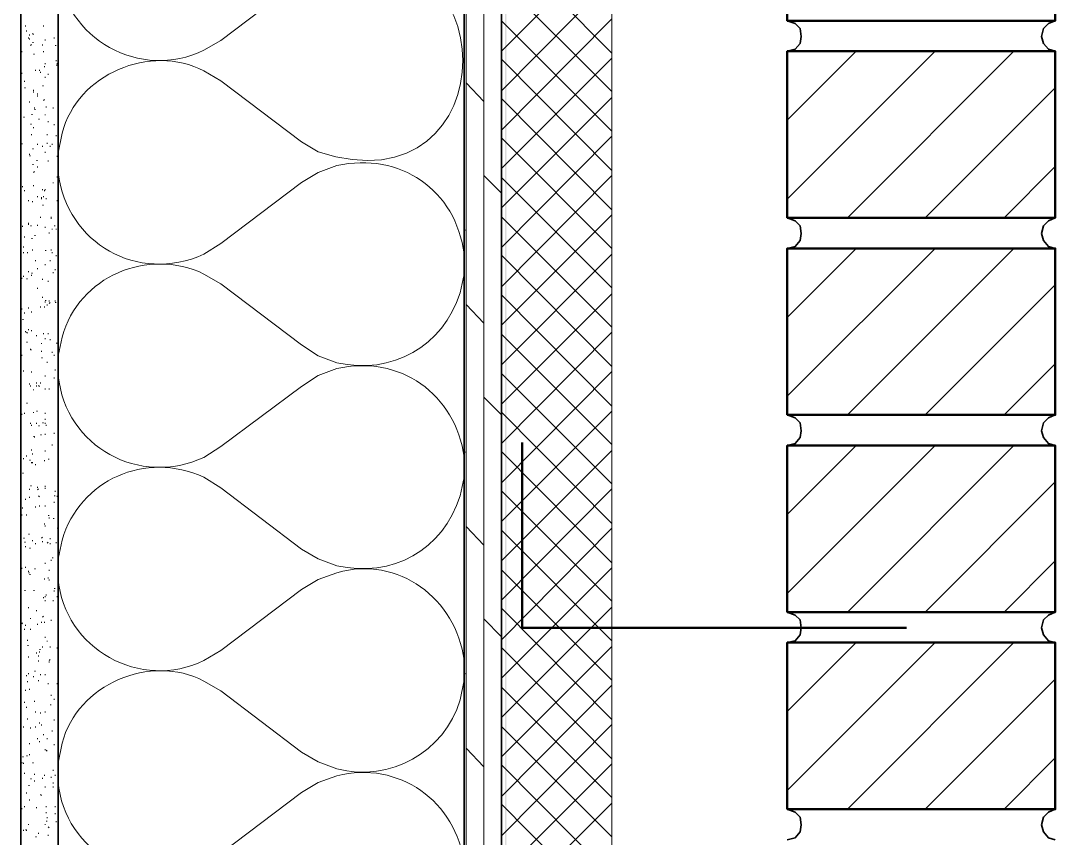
# Model space of a CAD drawing. Header units: inches. Extents: x 5 to 516, y -193 to 129.
# Drawn here: x 20.824 to 21.99, y -179.115 to -178.194 of the extents above; entities that cross this region are included whole.
import ezdxf

# ---------------------------------------------------------------- set-up
doc = ezdxf.new("R2010")
doc.units = ezdxf.units.IN
doc.header["$MEASUREMENT"] = 0
doc.layers.add('PDF7_Geometry', color=7, linetype='Continuous')
doc.layers.add('PDF7_Solid Fills', color=7, linetype='Continuous')

msp = doc.modelspace()

# ---------------------------------------------------------------- linework, layer by layer
at = {"layer": 'PDF7_Geometry', "lineweight": 35}
for points in [[(21.3235494, -172.2280057), (21.3235494, -182.8946732), (21.3657717, -182.8946732), (21.3657717, -172.2280057)], [(20.8235494, -178.0824497), (20.8235494, -182.8946721)], [(20.8657722, -182.8946732), (20.8657722, -178.0824509), (20.8235499, -178.0824509)], [(21.6879972, -178.2280062), (21.696886, -178.2257839), (21.7024416, -178.2191173), (21.7035527, -178.2113395), (21.7024416, -178.2024506), (21.696886, -178.1968951), (21.6879972, -178.1935617)], [(21.9902161, -178.1935609), (21.9824384, -178.1968942), (21.9768828, -178.2024498), (21.9746606, -178.2113386), (21.9768828, -178.2191164), (21.9824384, -178.2257831), (21.9902161, -178.2280053)], [(21.6879972, -178.4502284), (21.696886, -178.4480062), (21.7024416, -178.4413395), (21.7035527, -178.4335617), (21.7024416, -178.4246729), (21.696886, -178.4191173), (21.6879972, -178.415784)], [(21.9902161, -178.4157831), (21.9824384, -178.4191164), (21.9768828, -178.424672), (21.9746606, -178.4335609), (21.9768828, -178.4413387), (21.9824384, -178.4480053), (21.9902161, -178.4502276)], [(21.6879972, -178.6724507), (21.696886, -178.6702284), (21.7024416, -178.6635618), (21.7035527, -178.655784), (21.7024416, -178.6468951), (21.696886, -178.6413395), (21.6879972, -178.6380062)], [(21.9902161, -178.6380053), (21.9824384, -178.6413387), (21.9768828, -178.6468942), (21.9746606, -178.6557831), (21.9768828, -178.6635609), (21.9824384, -178.6702276), (21.9902161, -178.6724498)], [(21.6879972, -178.8946729), (21.696886, -178.8924507), (21.7024416, -178.885784), (21.7035527, -178.8780062), (21.7024416, -178.8691173), (21.696886, -178.8635618), (21.6879972, -178.8602284)], [(21.9902161, -178.8602276), (21.9824384, -178.8635609), (21.9768828, -178.8691165), (21.9746606, -178.8780054), (21.9768828, -178.8857831), (21.9824384, -178.8924498), (21.9902161, -178.894672)], [(21.6879972, -179.1168951), (21.696886, -179.1146729), (21.7024416, -179.1080062), (21.7035527, -179.1002285), (21.7024416, -179.0913396), (21.696886, -179.085784), (21.6879972, -179.0824507)], [(21.9902161, -179.0824498), (21.9824384, -179.0857832), (21.9768828, -179.0913387), (21.9746606, -179.1002276), (21.9768828, -179.1080054), (21.9824384, -179.114672), (21.9902161, -179.1168943)]]:
    msp.add_lwpolyline(points, dxfattribs=at)
at = {"layer": 'PDF7_Geometry', "lineweight": 15}
for points in [[(21.3257738, -182.8946732), (21.3257738, -172.2280057)], [(21.3457707, -182.8946732), (21.3457707, -172.2280057)], [(21.3657722, -178.2280062), (21.4902167, -178.1035617)], [(21.4902161, -178.2302283), (21.3657717, -178.1046727)], [(21.0302179, -178.2268946), (21.0491068, -178.2157835), (21.1402179, -178.1468946)], [(21.4902161, -178.273561), (21.3657717, -178.1491166)], [(21.3657722, -178.2724499), (21.4902167, -178.1468944)], [(21.4902161, -178.3180059), (21.3657717, -178.1935615)], [(21.3657722, -178.3168948), (21.4902167, -178.1913393)], [(20.8291058, -178.2002284), (20.8291058, -178.1991173)], [(20.830218, -178.2057837), (20.830218, -178.2046726)], [(20.8368822, -178.2080059), (20.8379933, -178.209117)], [(20.8491073, -178.1991162), (20.8491073, -178.2002273)], [(20.8324379, -178.2135612), (20.8324379, -178.2124501)], [(20.8335501, -178.210228), (20.8335501, -178.2091169)], [(20.8335501, -178.2146722), (20.8335501, -178.2135611)], [(20.8357745, -178.2202276), (20.8346634, -178.2213387)], [(20.8368822, -178.2180054), (20.8379933, -178.2180054)], [(20.8479951, -178.2202276), (20.8479951, -178.2213387)], [(20.8513272, -178.2157833), (20.8513272, -178.2146722)], [(20.8613279, -178.2135612), (20.8613279, -178.2124501)], [(20.8246616, -178.2280062), (20.8246616, -178.2291173)], [(20.8391066, -178.2313394), (20.8379955, -178.2313394)], [(20.8491073, -178.2291161), (20.8491073, -178.228005)], [(20.8635523, -178.2213386), (20.8624412, -178.2213386)], [(21.6879972, -178.3057831), (21.7657749, -178.2280053)], [(21.6879972, -178.3946729), (21.8546638, -178.2280062)], [(21.7557733, -178.4157831), (21.9435511, -178.2280053)], [(20.8513272, -178.24245), (20.8513272, -178.2413389)], [(20.86466, -178.2435611), (20.8635488, -178.2435611)], [(20.8635523, -178.2391168), (20.8635523, -178.2380057)], [(20.86466, -178.24245), (20.86466, -178.2413389)], [(21.4902161, -178.3624497), (21.3657717, -178.2368941)], [(21.3657722, -178.3602275), (21.4902167, -178.2357831)], [(20.8246616, -178.2524496), (20.8246616, -178.2535607)], [(20.8402188, -178.2502275), (20.8402188, -178.2491164)], [(20.844663, -178.2502275), (20.844663, -178.2491164)], [(20.8457707, -178.2524496), (20.8457707, -178.2513385)], [(20.8502195, -178.2457832), (20.8502195, -178.2446721)], [(20.8546638, -178.2535618), (20.8546638, -178.2546729)], [(21.0302179, -178.2502276), (21.0491068, -178.2613387), (21.1402179, -178.3302276), (21.1591068, -178.3413387)], [(20.8279937, -178.2624503), (20.8279937, -178.2613392)], [(20.8479951, -178.2668946), (20.8491062, -178.2668946)], [(20.8513272, -178.2580061), (20.8513272, -178.256895)], [(21.3457707, -178.2846717), (21.3257707, -178.2635606)], [(20.8291058, -178.2691167), (20.8279947, -178.2691167)], [(20.8379944, -178.2724499), (20.8379944, -178.2713388)], [(20.8379944, -178.2746721), (20.8379944, -178.273561)], [(20.8424386, -178.2768942), (20.8424386, -178.2757831)], [(20.8424386, -178.2791163), (20.8424386, -178.2780052)], [(21.8435509, -178.4157831), (21.9902176, -178.2691164)], [(20.8335501, -178.2857839), (20.8335501, -178.2846728)], [(20.8502195, -178.2824495), (20.8491084, -178.2835606)], [(20.8524394, -178.2913392), (20.8524394, -178.2902281)], [(21.4902161, -178.4068946), (21.3657717, -178.281339)], [(21.3657722, -178.4046724), (21.4902167, -178.280228)], [(20.8357745, -178.2991167), (20.8368856, -178.2991167)], [(20.8391066, -178.2924503), (20.8391066, -178.2913391)], [(20.8391066, -178.2935613), (20.8402177, -178.2935613)], [(20.8513272, -178.3002277), (20.8513272, -178.2991166)], [(20.8602157, -178.2924503), (20.8602157, -178.2913391)], [(20.826886, -178.3024499), (20.8279971, -178.3024499)], [(20.8357745, -178.3102273), (20.8346634, -178.3102273)], [(20.8379944, -178.3146727), (20.8379944, -178.3135616)], [(20.844663, -178.304672), (20.8435519, -178.304672)], [(20.8546638, -178.3068941), (20.8546638, -178.3080052)], [(20.8613279, -178.3113395), (20.8613279, -178.3102284)], [(20.8357745, -178.3224502), (20.8357745, -178.3213391)], [(20.8535516, -178.3224502), (20.8535516, -178.3213391)], [(20.8635523, -178.3235612), (20.8635523, -178.3224501)], [(20.8702179, -178.3202276), (20.8657734, -178.3424499), (20.8657734, -178.3646721)], [(21.3657722, -178.4491162), (21.4902167, -178.3235606)], [(20.8246616, -178.3324498), (20.8257727, -178.3324498)], [(20.8424386, -178.3335608), (20.8424386, -178.3324497)], [(20.8479951, -178.335783), (20.8479951, -178.3346719)], [(20.8535516, -178.3313387), (20.8535516, -178.3324498)], [(20.8568836, -178.335783), (20.8568836, -178.3346719)], [(20.859108, -178.3324498), (20.859108, -178.3335609)], [(21.4902161, -178.4502284), (21.3657717, -178.325784)], [(20.8335501, -178.3435616), (20.8335501, -178.3446727)], [(20.8346623, -178.3457837), (20.8335512, -178.3457837)], [(20.8368822, -178.3380051), (20.8379933, -178.3380051)], [(20.8513272, -178.3424505), (20.8513272, -178.3413394)], [(20.86466, -178.3468948), (20.86466, -178.3457836)], [(20.8379944, -178.3557833), (20.8368833, -178.3557833)], [(20.8424386, -178.351339), (20.8413275, -178.351339)], [(20.8424386, -178.3591165), (20.8424386, -178.3580054)], [(20.8546638, -178.3524501), (20.8546638, -178.351339)], [(21.1802179, -178.3568952), (21.1591068, -178.3646729), (21.1402179, -178.3757841)], [(21.9324407, -178.4157831), (21.9902185, -178.3580053)], [(20.8391066, -178.3635607), (20.8379955, -178.3646719)], [(20.86466, -178.3702283), (20.86466, -178.3691172)], [(21.3657722, -178.3880053), (21.3457722, -178.3680053)], [(21.4902161, -178.4946722), (21.3657717, -178.3702277)], [(21.3657722, -178.4935611), (21.4902167, -178.3680055)], [(20.8257738, -178.3813389), (20.8257738, -178.3802278)], [(20.8379944, -178.3791168), (20.8379944, -178.3802279)], [(20.8479951, -178.3846721), (20.8479951, -178.383561)], [(20.8513272, -178.3846721), (20.8513272, -178.383561)], [(20.8602157, -178.3768947), (20.8602157, -178.3757836)], [(21.0302179, -178.4568943), (21.0491068, -178.4446721), (21.1402179, -178.3757832)], [(20.8279937, -178.3857832), (20.8279937, -178.3846721)], [(20.8424386, -178.3924507), (20.8424386, -178.3913396)], [(20.8468829, -178.3924507), (20.8468829, -178.3935618)], [(20.8468829, -178.3935607), (20.8468829, -178.3946718)], [(20.8491073, -178.3924507), (20.8491073, -178.3913396)], [(20.8502195, -178.3857832), (20.8502195, -178.3846721)], [(20.8524394, -178.3935607), (20.8524394, -178.3946718)], [(20.8324379, -178.396895), (20.8324379, -178.3957839)], [(20.8368822, -178.398006), (20.8368822, -178.3968949)], [(20.8491073, -178.4013392), (20.8479962, -178.4013392)], [(20.86466, -178.3957828), (20.86466, -178.3968939)], [(20.8457707, -178.4157831), (20.8457707, -178.414672)], [(20.8579958, -178.4157831), (20.8579958, -178.414672)], [(20.8579958, -178.4168942), (20.8579958, -178.4157831)], [(21.4902161, -178.5391171), (21.3657717, -178.4146726)], [(21.3657722, -178.5368949), (21.4902167, -178.4124505)], [(20.8257738, -178.4257838), (20.8257738, -178.4246727)], [(20.8324379, -178.4224506), (20.8324379, -178.4213395)], [(20.8324379, -178.4235606), (20.8324379, -178.4224495)], [(20.8346623, -178.4246728), (20.8357734, -178.4246728)], [(20.8424386, -178.4246728), (20.8424386, -178.4235617)], [(20.8513272, -178.4257838), (20.8513272, -178.4268949)], [(20.859108, -178.429117), (20.859108, -178.4280059)], [(20.8624401, -178.4246728), (20.861329, -178.4246728)], [(20.8635523, -178.429117), (20.8635523, -178.4280059)], [(21.3257738, -178.4302281), (21.3235516, -178.429117)], [(20.8279937, -178.4380056), (20.8279937, -178.4368944)], [(20.8368822, -178.4391166), (20.8357711, -178.4391166)], [(20.8402188, -178.4357834), (20.8391077, -178.4357834)], [(20.8557714, -178.4335613), (20.8557714, -178.4324502)], [(20.826886, -178.4491162), (20.826886, -178.4480051)], [(20.8368822, -178.4524505), (20.8368822, -178.4513394)], [(20.8524394, -178.4524505), (20.8513283, -178.4524505)], [(20.8579958, -178.4524505), (20.8579958, -178.4513394)], [(21.6879972, -178.5280053), (21.7657749, -178.4502275)], [(21.6879972, -178.6168951), (21.8546638, -178.4502284)], [(21.7557733, -178.6380053), (21.9435511, -178.4502276)], [(20.826886, -178.4557837), (20.826886, -178.4546726)], [(20.8313302, -178.4557837), (20.8313302, -178.4546726)], [(20.8402188, -178.4635612), (20.8402188, -178.4646723)], [(20.8568836, -178.4646723), (20.8568836, -178.4635612)], [(20.859108, -178.4557837), (20.859108, -178.4546726)], [(20.8635523, -178.4591169), (20.8635523, -178.4580058)], [(21.3191068, -178.5002285), (21.3235512, -178.4791174), (21.3235512, -178.4568952)], [(21.4902161, -178.5835609), (21.3657717, -178.4580053)], [(21.3657722, -178.5813387), (21.4902167, -178.4568943)], [(20.8324379, -178.476894), (20.8324379, -178.4757829)], [(20.8424386, -178.4735608), (20.8424386, -178.4724497)], [(20.8513272, -178.4680055), (20.8513272, -178.4691166)], [(20.8602157, -178.4780062), (20.8602157, -178.4768951)], [(20.8624401, -178.4746719), (20.8624401, -178.4735608)], [(20.8246616, -178.4846726), (20.8246616, -178.4835615)], [(20.826886, -178.4824505), (20.826886, -178.4813393)], [(20.830218, -178.4846726), (20.8313292, -178.4846726)], [(20.8368822, -178.4780062), (20.8357711, -178.4780062)], [(20.8357745, -178.4813394), (20.8357745, -178.4802283)], [(20.8479951, -178.4857837), (20.8479951, -178.4846725)], [(20.8546638, -178.4880058), (20.8546638, -178.4868947)], [(21.0302179, -178.4791174), (21.0491068, -178.4902285), (21.1402179, -178.5591174), (21.1591068, -178.5713396), (21.1802179, -178.5791174)], [(20.8424386, -178.4957832), (20.8424386, -178.4946721)], [(21.8435509, -178.6380053), (21.9902176, -178.4913387)], [(20.8479951, -178.505784), (20.8479951, -178.5046729)], [(20.8513272, -178.5091172), (20.8524383, -178.5091172)], [(20.8513272, -178.5102282), (20.8513272, -178.5113393)], [(20.8557714, -178.5091172), (20.8557714, -178.5102283)], [(20.8568836, -178.5113393), (20.8557725, -178.5124504)], [(20.8624401, -178.5091172), (20.8624401, -178.5102283)], [(20.8624401, -178.5113393), (20.8635512, -178.5113393)], [(21.4902161, -178.6280058), (21.3657717, -178.5024502)], [(21.3657722, -178.6257836), (21.4902167, -178.5013392)], [(20.8246616, -178.5180057), (20.8246616, -178.5191168)], [(20.8279937, -178.523561), (20.8279937, -178.5224499)], [(20.8324379, -178.5180057), (20.8324379, -178.5168946)], [(20.8357745, -178.52245), (20.8357745, -178.5213388)], [(20.8457707, -178.5168946), (20.8457707, -178.5157835)], [(20.8502195, -178.5168946), (20.8502195, -178.5157835)], [(20.8535516, -178.5146725), (20.8535516, -178.5135614)], [(21.3457707, -178.5346717), (21.3257707, -178.5135606)], [(20.826886, -178.5302274), (20.8257749, -178.5302274)], [(20.8291058, -178.5435613), (20.8291058, -178.5446725)], [(20.830218, -178.5446724), (20.8313292, -178.5457835)], [(20.8324379, -178.5424503), (20.8324379, -178.5413392)], [(20.8357745, -178.5435613), (20.8357745, -178.5424502)], [(20.8491073, -178.5457835), (20.8491073, -178.5468946)], [(20.8546638, -178.5468945), (20.8546638, -178.5457834)], [(21.4902161, -178.6713385), (21.3657717, -178.546894)], [(21.3657722, -178.6702285), (21.4902167, -178.544673)], [(20.830218, -178.5557831), (20.8313292, -178.5557831)], [(20.8413264, -178.5491167), (20.8413264, -178.5480056)], [(20.8468829, -178.5568941), (20.8468829, -178.5580052)], [(20.8513272, -178.5524499), (20.8513272, -178.5513388)], [(20.8568836, -178.5535609), (20.8568836, -178.5524498)], [(20.86466, -178.5568941), (20.8635488, -178.5568941)], [(20.8702179, -178.5502285), (20.8657734, -178.5713396), (20.8657734, -178.5935618)], [(20.8246616, -178.5713391), (20.8246616, -178.570228)], [(20.8346623, -178.5646727), (20.8346623, -178.5635616)], [(20.8357745, -178.5646727), (20.8346634, -178.5646727)], [(20.8468829, -178.5668949), (20.8468829, -178.5657837)], [(20.859108, -178.5668949), (20.859108, -178.568006)], [(20.8613279, -178.5713391), (20.8613279, -178.570228)], [(20.8479951, -178.5735613), (20.846884, -178.5735613)], [(20.8535516, -178.5791166), (20.8535516, -178.5780055)], [(21.9324407, -178.6380053), (21.9902185, -178.5802276)], [(20.826886, -178.5891173), (20.826886, -178.5880062)], [(20.8357745, -178.5902272), (20.8357745, -178.5891161)], [(20.8513272, -178.5946726), (20.8513272, -178.5935615)], [(20.8624401, -178.5880051), (20.8624401, -178.586894)], [(21.1802179, -178.5857838), (21.1591068, -178.5935615), (21.1402179, -178.6057838)], [(21.4902161, -178.7157834), (21.3657717, -178.5913389)], [(21.3657722, -178.7146723), (21.4902167, -178.5891167)], [(20.8335501, -178.6035612), (20.8335501, -178.6024501)], [(20.8346623, -178.6057833), (20.8346623, -178.6046722)], [(20.8413264, -178.601339), (20.8413264, -178.6024501)], [(20.8413264, -178.6057833), (20.8413264, -178.6046722)], [(20.8435508, -178.6046722), (20.8446619, -178.6057833)], [(20.8457707, -178.6024501), (20.8457707, -178.601339)], [(20.8613279, -178.5968948), (20.8613279, -178.5957837)], [(20.8379944, -178.6102276), (20.8379944, -178.6091165)], [(20.8513272, -178.6091165), (20.8513272, -178.6080054)], [(20.8557714, -178.6091165), (20.8557714, -178.6080054)], [(21.0302179, -178.6857841), (21.0491068, -178.6735619), (21.1402179, -178.6057841)], [(20.8313302, -178.6246726), (20.8302191, -178.6246726)], [(21.3657722, -178.6380053), (21.3457722, -178.6180053)], [(20.8246616, -178.6380053), (20.8246616, -178.6368942)], [(20.8279937, -178.6368943), (20.8279937, -178.6357832)], [(20.8379944, -178.6357832), (20.8379944, -178.6346721)], [(20.8424386, -178.6335611), (20.8413275, -178.6335611)], [(20.8513272, -178.6368943), (20.8513272, -178.6357832)], [(21.4902161, -178.7602283), (21.3657717, -178.6346727)], [(21.3657722, -178.7580061), (21.4902167, -178.6335617)], [(20.8346623, -178.6480061), (20.8346623, -178.646895)], [(20.8357745, -178.6502282), (20.8357745, -178.6491171)], [(20.8413264, -178.6480061), (20.8413264, -178.646895)], [(20.844663, -178.6502282), (20.8435519, -178.6502282)], [(20.8491073, -178.646895), (20.8479962, -178.646895)], [(20.8513272, -178.6424507), (20.8513272, -178.6435619)], [(20.8513272, -178.646895), (20.8513272, -178.6480061)], [(20.8524394, -178.6491171), (20.8524394, -178.6502282)], [(20.8391066, -178.6624499), (20.8379955, -178.6624499)], [(20.8391066, -178.663561), (20.8391066, -178.6624499)], [(20.8457707, -178.6602278), (20.8468818, -178.6602278)], [(20.8513272, -178.6602278), (20.8513272, -178.6591167)], [(20.8613279, -178.6591167), (20.8613279, -178.6580056)], [(20.859108, -178.6724507), (20.859108, -178.6713395)], [(21.6879972, -178.7502275), (21.7657749, -178.6724497)], [(21.6879972, -178.8391173), (21.8546638, -178.6724507)], [(21.7557733, -178.8602276), (21.9435511, -178.6724498)], [(20.826886, -178.6868945), (20.826886, -178.6880056)], [(20.830218, -178.6835613), (20.830218, -178.6846724)], [(20.8357745, -178.678006), (20.8357745, -178.6768949)], [(20.8368822, -178.6824502), (20.8368822, -178.6813391)], [(20.8513272, -178.679117), (20.8513272, -178.6780059)], [(21.3191068, -178.7291171), (21.3235512, -178.708006), (21.3235512, -178.6857838)], [(21.3257738, -178.6802281), (21.3235516, -178.679117)], [(21.4902161, -178.804672), (21.3657717, -178.6791165)], [(21.3657722, -178.8024499), (21.4902167, -178.6780054)], [(20.8346623, -178.6891166), (20.8335512, -178.6891166)], [(20.8357745, -178.6924498), (20.8357745, -178.6913387)], [(20.8368822, -178.6913388), (20.8368822, -178.6924499)], [(20.8402188, -178.694672), (20.8402188, -178.6935609)], [(20.8502195, -178.6902277), (20.8502195, -178.6891166)], [(20.8557714, -178.6880056), (20.8546603, -178.6880056)], [(20.826886, -178.7035616), (20.8257749, -178.7035616)], [(21.0302179, -178.708006), (21.0491068, -178.7202282), (21.1402179, -178.7891171), (21.1591068, -178.8002282), (21.1802179, -178.808006)], [(20.8335501, -178.7224498), (20.8335501, -178.7213386)], [(20.8357745, -178.7180055), (20.8346634, -178.7180055)], [(20.8424386, -178.7191166), (20.8424386, -178.7202277)], [(20.8435508, -178.7213387), (20.8424397, -178.7224498)], [(20.8513272, -178.7191166), (20.8513272, -178.7180054)], [(20.8513272, -178.7213387), (20.8513272, -178.7202276)], [(21.3657722, -178.8468948), (21.4902167, -178.7213392)], [(21.8435509, -178.8602276), (21.9902176, -178.7135609)], [(20.8291058, -178.7335615), (20.8291058, -178.7324504)], [(20.8335501, -178.7313394), (20.8335501, -178.7302283)], [(20.8435508, -178.7291161), (20.8446619, -178.7302273)], [(20.8624401, -178.7291161), (20.861329, -178.7291161)], [(20.8624401, -178.7246719), (20.8624401, -178.7235608)], [(20.86466, -178.7291161), (20.86466, -178.7302273)], [(21.4902161, -178.8480059), (21.3657717, -178.7235614)], [(20.8257738, -178.7435611), (20.8257738, -178.74245)], [(20.8402188, -178.7424501), (20.8402188, -178.741339)], [(20.844663, -178.741339), (20.844663, -178.7402279)], [(20.8513272, -178.7402279), (20.8513272, -178.741339)], [(20.8613279, -178.7368947), (20.8613279, -178.7357836)], [(20.8246616, -178.7502275), (20.8246616, -178.7513386)], [(20.830218, -178.7513386), (20.830218, -178.7502275)], [(20.8546638, -178.7513386), (20.8557749, -178.7513386)], [(20.8557714, -178.7535619), (20.8557714, -178.754673)], [(20.8602157, -178.7546718), (20.8613268, -178.7546718)], [(20.8502195, -178.7602283), (20.8502195, -178.7613394)], [(20.8513272, -178.7624504), (20.8513272, -178.7635615)], [(20.86466, -178.7657836), (20.8657711, -178.7657836)], [(21.3457707, -178.7846717), (21.3257707, -178.7635606)], [(21.4902161, -178.8924508), (21.3657717, -178.7680063)], [(21.3657722, -178.8913386), (21.4902167, -178.765783)], [(20.8235494, -178.7780053), (20.8235494, -178.7768942)], [(20.8279937, -178.7768942), (20.8268825, -178.7768942)], [(20.8335501, -178.77245), (20.832439, -178.77245)], [(20.8368822, -178.7802274), (20.8368822, -178.7791163)], [(20.8479951, -178.7757832), (20.846884, -178.7768943)], [(20.8479951, -178.7813396), (20.8479951, -178.7802285)], [(20.8568836, -178.7780053), (20.8568836, -178.7768942)], [(20.8702179, -178.7791171), (20.8657734, -178.8002282), (20.8657734, -178.8224504)], [(20.8279937, -178.7813396), (20.8291048, -178.7813396)], [(20.8291058, -178.7857839), (20.8291058, -178.786895)], [(20.8335501, -178.788006), (20.8346612, -178.788006)], [(20.8402188, -178.7824496), (20.8402188, -178.7835607)], [(20.8546638, -178.7813396), (20.8535526, -178.7824508)], [(20.8568836, -178.7835618), (20.8568836, -178.7824507)], [(20.8635523, -178.7824496), (20.8635523, -178.7813385)], [(20.8579958, -178.8024499), (20.8579958, -178.8013388)], [(20.8602157, -178.7991167), (20.8591046, -178.7991167)], [(21.9324407, -178.8602276), (21.9902185, -178.8024498)], [(20.8246616, -178.8102274), (20.8246616, -178.8113385)], [(20.8291058, -178.8091174), (20.8291058, -178.8102285)], [(20.8324379, -178.8146727), (20.8324379, -178.8135616)], [(20.8402188, -178.8113396), (20.8391077, -178.8113396)], [(20.8513272, -178.804672), (20.8513272, -178.8057831)], [(20.8557714, -178.8135617), (20.8557714, -178.8124506)], [(21.4902161, -178.9368945), (21.3657717, -178.8124501)], [(21.3657722, -178.9346724), (21.4902167, -178.8102279)], [(20.8335501, -178.8157838), (20.832439, -178.8157838)], [(20.8346623, -178.8180059), (20.8335512, -178.8180059)], [(20.8502195, -178.8224502), (20.8502195, -178.8235613)], [(20.8546638, -178.8224502), (20.8546638, -178.8213391)], [(20.8557714, -178.8235613), (20.8557714, -178.8246724)], [(21.1802179, -178.8157835), (21.1591068, -178.8235613), (21.1402179, -178.8346724)], [(20.8291058, -178.835783), (20.8279947, -178.835783)], [(20.8391066, -178.835783), (20.8379955, -178.835783)], [(20.8613279, -178.8335609), (20.862439, -178.8335609)], [(20.8613279, -178.8368952), (20.8613279, -178.8357841)], [(21.0302179, -178.9146727), (21.0491068, -178.9035616), (21.1402179, -178.8346727)], [(20.8235494, -178.850228), (20.8235494, -178.8513391)], [(20.8491073, -178.8446727), (20.8491073, -178.8435615)], [(20.8513272, -178.8424505), (20.8513272, -178.8435616)], [(20.8513272, -178.8468948), (20.8513272, -178.8480059)], [(20.8524394, -178.8402273), (20.8524394, -178.8413384)], [(20.8602157, -178.8480059), (20.8602157, -178.8468947)], [(20.86466, -178.8435616), (20.86466, -178.8424505)], [(20.8324379, -178.8557833), (20.8324379, -178.8546722)], [(20.8413264, -178.8591165), (20.8413264, -178.8580054)], [(21.4902161, -178.9813394), (21.3657717, -178.8557839)], [(21.3657722, -178.9791162), (21.4902167, -178.8546717)], [(20.8235494, -178.8691172), (20.8235494, -178.8680061)], [(20.8257738, -178.8724504), (20.8246627, -178.8735616)], [(20.8346623, -178.868005), (20.8346623, -178.8668939)], [(20.8424386, -178.8746726), (20.8424386, -178.8735615)], [(20.8468829, -178.8724504), (20.8468829, -178.8713393)], [(20.8491073, -178.864673), (20.8479962, -178.8657841)], [(20.8502195, -178.8724504), (20.8502195, -178.8713393)], [(20.8579958, -178.8702283), (20.8579958, -178.8691172)], [(21.3657722, -178.8880054), (21.3457722, -178.8680054)], [(20.8279937, -178.8802279), (20.8279937, -178.8791168)], [(20.8291058, -178.8757836), (20.8291058, -178.8746725)], [(20.8346623, -178.8791168), (20.8346623, -178.8802279)], [(20.8313302, -178.8913386), (20.8313302, -178.8924497)], [(20.8513272, -178.8891164), (20.8513272, -178.8880053)], [(20.8535516, -178.8935607), (20.8535516, -178.8924496)], [(21.6879972, -178.9724498), (21.7657749, -178.894672)], [(21.6879972, -179.0613396), (21.8546638, -178.8946729)], [(21.7557733, -179.0824498), (21.9435511, -178.894672)], [(20.8324379, -178.8980061), (20.8313268, -178.8980061)], [(20.8413264, -178.9068946), (20.8413264, -178.9057835)], [(20.8457707, -178.9024504), (20.8446596, -178.9024504)], [(20.844663, -178.9046725), (20.844663, -178.9057836)], [(20.8479951, -178.9002282), (20.8479951, -178.8991171)], [(20.8568836, -178.9002282), (20.8568836, -178.8991171)], [(20.86466, -178.9013393), (20.86466, -178.9002282)], [(21.4902161, -179.0257832), (21.3657717, -178.9002276)], [(21.3657722, -179.0235611), (21.4902167, -178.8991166)], [(20.8324379, -178.9113389), (20.8324379, -178.9102278)], [(20.8435508, -178.9091167), (20.8435508, -178.9102279)], [(20.8435508, -178.9157831), (20.8435508, -178.914672)], [(20.8557714, -178.9157831), (20.8557714, -178.9168943)], [(20.8568836, -178.913561), (20.8557725, -178.9146721)], [(20.830218, -178.9324503), (20.830218, -178.9313392)], [(20.8324379, -178.9291171), (20.8324379, -178.9302282)], [(20.8391066, -178.9268949), (20.8402177, -178.9268949)], [(20.8457707, -178.9302281), (20.8457707, -178.9313392)], [(20.8513272, -178.9313392), (20.8513272, -178.9302281)], [(21.3257738, -178.9302281), (21.3235516, -178.929117)], [(20.8313302, -178.9391167), (20.8313302, -178.9380055)], [(20.8379944, -178.9335613), (20.8379944, -178.9324502)], [(20.8435508, -178.9368945), (20.8435508, -178.9380056)], [(20.8546638, -178.9413388), (20.8546638, -178.9402277)], [(20.86466, -178.9413388), (20.86466, -178.9402277)], [(21.3657722, -179.068006), (21.4902167, -178.9424504)], [(21.8435509, -179.0824498), (21.9902176, -178.9357831)], [(20.8291058, -178.9491163), (20.8291058, -178.9480051)], [(20.8335501, -178.9480063), (20.8335501, -178.9468952)], [(20.8579958, -178.9546727), (20.8579958, -178.9535616)], [(21.4902161, -179.069117), (21.3657717, -178.9446726)], [(20.8279937, -178.9624502), (20.8279937, -178.9613391)], [(20.830218, -178.9680055), (20.830218, -178.9668944)], [(20.8391066, -178.9613391), (20.8391066, -178.960228)], [(20.8568836, -178.9646723), (20.8579947, -178.9646723)], [(20.8613279, -178.959117), (20.8613279, -178.9580059)], [(20.8402188, -178.9724498), (20.8402188, -178.9735609)], [(20.8457707, -178.9746719), (20.8457707, -178.9735608)], [(20.8513272, -178.9735608), (20.8513272, -178.9724497)], [(20.826886, -178.9891169), (20.826886, -178.990228)], [(20.8313302, -178.9813394), (20.8313302, -178.9802283)], [(20.8346623, -178.991339), (20.8346623, -178.9902279)], [(20.8402188, -178.9891169), (20.8402188, -178.990228)], [(20.844663, -178.9857837), (20.844663, -178.9846726)], [(20.8468829, -178.9868948), (20.8468829, -178.9880059)], [(20.8613279, -178.9824505), (20.8613279, -178.9813394)], [(21.4902161, -179.1135608), (21.3657717, -178.9891163)], [(21.3657722, -179.1124497), (21.4902167, -178.9868942)], [(20.8491073, -178.9991165), (20.8491073, -178.9980054)], [(20.859108, -178.9946722), (20.859108, -178.9935611)], [(20.8335501, -179.0080061), (20.8335501, -179.0091173)], [(20.8424386, -179.0035619), (20.8424386, -179.0024508)], [(20.844663, -179.0068939), (20.844663, -179.0057828)], [(20.8535516, -179.0035619), (20.8535516, -179.0024508)], [(20.8613279, -179.0091172), (20.8613279, -179.0102283)], [(20.8702179, -179.0080057), (20.8657734, -179.030228), (20.8657734, -179.0513391)], [(21.3457707, -179.0346717), (21.3257707, -179.0135606)], [(20.826886, -179.0235611), (20.8257749, -179.0235611)], [(20.8313302, -179.02245), (20.8302191, -179.02245)], [(20.8335501, -179.0202279), (20.8335501, -179.021339)], [(20.8513272, -179.0157836), (20.8513272, -179.0146725)], [(20.8524394, -179.0157836), (20.8535505, -179.0168947)], [(21.9324407, -179.0824498), (21.9902185, -179.024672)], [(20.8246616, -179.0302275), (20.8257727, -179.0302275)], [(20.826886, -179.0313397), (20.826886, -179.0302285)], [(20.8368822, -179.0302275), (20.8379933, -179.0302275)], [(21.4902161, -179.1580057), (21.3657717, -179.0324501)], [(21.3657722, -179.1557836), (21.4902167, -179.0313391)], [(20.8279937, -179.0424503), (20.8279937, -179.0413392)], [(20.8346623, -179.0480056), (20.8357734, -179.0480056)], [(20.8391066, -179.0424503), (20.8391066, -179.0435614)], [(20.8479951, -179.0480056), (20.8479951, -179.0468945)], [(20.8502195, -179.0446725), (20.8502195, -179.0435613)], [(20.8579958, -179.0468946), (20.8579958, -179.0457835)], [(20.8602157, -179.0391171), (20.8602157, -179.038006)], [(20.8624401, -179.0446725), (20.8624401, -179.0435613)], [(21.1802179, -179.0446721), (21.1591068, -179.0524499), (21.1402179, -179.063561)], [(20.8335501, -179.0557831), (20.832439, -179.0557831)], [(20.8391066, -179.0513388), (20.8391066, -179.0502277)], [(20.8513272, -179.0580052), (20.8513272, -179.0568941)], [(20.8602157, -179.0524499), (20.8602157, -179.053561)], [(20.8602157, -179.0580052), (20.8602157, -179.0568941)], [(20.830218, -179.0646728), (20.830218, -179.0635617)], [(20.8335501, -179.0724502), (20.8335501, -179.0713391)], [(20.8457707, -179.0657838), (20.8468818, -179.0668949)], [(21.0302179, -179.1435613), (21.0491068, -179.1324502), (21.1402179, -179.0635613)], [(20.8246616, -179.0824498), (20.8246616, -179.0813387)], [(20.8279937, -179.0802277), (20.8279937, -179.0791166)], [(20.8413264, -179.0813388), (20.8413264, -179.0802276)], [(20.8524394, -179.0802277), (20.8524394, -179.0791166)], [(20.8624401, -179.0802277), (20.8624401, -179.0791166)], [(21.4902161, -179.2024506), (21.3657717, -179.076895)], [(21.3657722, -179.2002285), (21.4902167, -179.075784)], [(20.8524394, -179.0868952), (20.8524394, -179.0857841)], [(20.8535516, -179.0924505), (20.8535516, -179.0913394)], [(20.8624401, -179.0868952), (20.8624401, -179.0880063)], [(20.826886, -179.1057833), (20.826886, -179.1068945)], [(20.830218, -179.1057833), (20.8291069, -179.1057833)], [(20.830218, -179.1068944), (20.830218, -179.1057833)], [(20.8324379, -179.100228), (20.8324379, -179.0991169)], [(20.8513272, -179.0991169), (20.8513272, -179.1002281)], [(20.8524394, -179.0957837), (20.8535505, -179.0957837)], [(20.8546638, -179.1024501), (20.8557749, -179.1035613)], [(20.8635523, -179.0968948), (20.8635523, -179.0957837)], [(20.8413264, -179.1135608), (20.8402153, -179.1135608)], [(20.8435508, -179.1102276), (20.8435508, -179.1091165)], [(20.8546638, -179.1124497), (20.8546638, -179.1113386)]]:
    msp.add_lwpolyline(points, dxfattribs=at)
msp.add_lwpolyline([(21.4902161, -182.4368948), (21.4902161, -176.9368944), (21.3657717, -176.9368944), (21.3657717, -182.4368948)], close=True, dxfattribs=at)
at = {"layer": 'PDF7_Geometry', "lineweight": 50}
for points in [[(21.6879972, -178.1935617), (21.6879972, -178.0057839), (21.9902194, -178.0057839), (21.9902194, -178.1935617)], [(21.6879972, -178.415784), (21.6879972, -178.2280062), (21.9902194, -178.2280062), (21.9902194, -178.415784)], [(21.6879972, -178.6380062), (21.6879972, -178.4502284), (21.9902194, -178.4502284), (21.9902194, -178.6380062)], [(21.6879972, -178.8602284), (21.6879972, -178.6724507), (21.9902194, -178.6724507), (21.9902194, -178.8602284)], [(21.6879972, -179.0824507), (21.6879972, -178.8946729), (21.9902194, -178.8946729), (21.9902194, -179.0824507)]]:
    msp.add_lwpolyline(points, close=True, dxfattribs=at)
msp.add_lwpolyline([(21.8224418, -178.8780058), (21.3891084, -178.8780058), (21.3891084, -178.6691169)], dxfattribs=at)
at = {"layer": 'PDF7_Geometry', "lineweight": 15}
msp.add_lwpolyline([(21.0302179, -178.9380057), (21.0491068, -178.9491168), (21.1402179, -179.0180057), (21.1591068, -179.0291168), (21.1802179, -179.0368946, 0.404407586), (21.3191068, -178.9591168), (21.3235512, -178.9368946), (21.3235512, -178.9146724)], format="xyb", dxfattribs=at)
for points in [[(21.1591068, -178.3413387), (21.3765512, -178.4134499), (21.3765512, -178.0636721), (21.1591068, -178.1357832)], [(20.8657734, -178.1346723), (20.8724956, -178.2140983), (20.9590327, -178.2620057), (21.0302179, -178.2268946)], [(21.0302179, -178.2502276), (20.9697919, -178.2186721), (20.8874586, -178.2538758), (20.8702179, -178.3202276)], [(21.3235512, -178.4568952), (21.3146068, -178.3841174), (21.2507549, -178.3411729), (21.1802179, -178.3568952)], [(20.8657734, -178.3646721), (20.8760697, -178.4450054), (20.9547364, -178.4900795), (21.0302179, -178.4568943)], [(21.0302179, -178.4791174), (20.9669957, -178.4488952), (20.8889401, -178.4816544), (20.8702179, -178.5502285)], [(21.1802179, -178.5791174), (21.2415327, -178.5935618), (21.3003105, -178.5605804), (21.3191068, -178.5002285)], [(21.3235512, -178.6857838), (21.3143846, -178.6146541), (21.2503105, -178.5693393), (21.1802179, -178.5857838)], [(20.8657734, -178.5935618), (20.8745327, -178.6745804), (20.9577179, -178.7194322), (21.0302179, -178.6857841)], [(21.0302179, -178.708006), (20.9638475, -178.6783578), (20.8904586, -178.7108578), (20.8702179, -178.7791171)], [(21.1802179, -178.808006), (21.2418846, -178.8220615), (21.300329, -178.7903764), (21.3191068, -178.7291171)], [(21.3235512, -178.9146724), (21.3146623, -178.8450057), (21.2492364, -178.7960613), (21.1802179, -178.8157835)], [(20.8657734, -178.8224504), (20.8724956, -178.9018764), (20.9590327, -178.9497838), (21.0302179, -178.9146727)], [(21.0302179, -178.9380057), (20.9697919, -178.9064502), (20.8874586, -178.9416539), (20.8702179, -179.0080057)], [(21.3235512, -179.1446721), (21.3155142, -179.0733758), (21.2494216, -179.0271907), (21.1802179, -179.0446721)], [(20.8657734, -179.0513391), (20.8724956, -179.130765), (20.9590327, -179.1786724), (21.0302179, -179.1435613)]]:
    msp.add_open_spline(points, degree=3, dxfattribs=at)
at = {"layer": 'PDF7_Solid Fills', "lineweight": 35, "transparency": 33554559}
for points in [[(21.3702165, -172.2280057), (21.3713276, -182.8946732), (21.3702165, -182.8946732)], [(21.3713287, -172.2280057), (21.3702175, -172.2280057), (21.3713287, -182.8946732)]]:
    msp.add_solid(points, dxfattribs=at)

doc.saveas('drawing.dxf')
